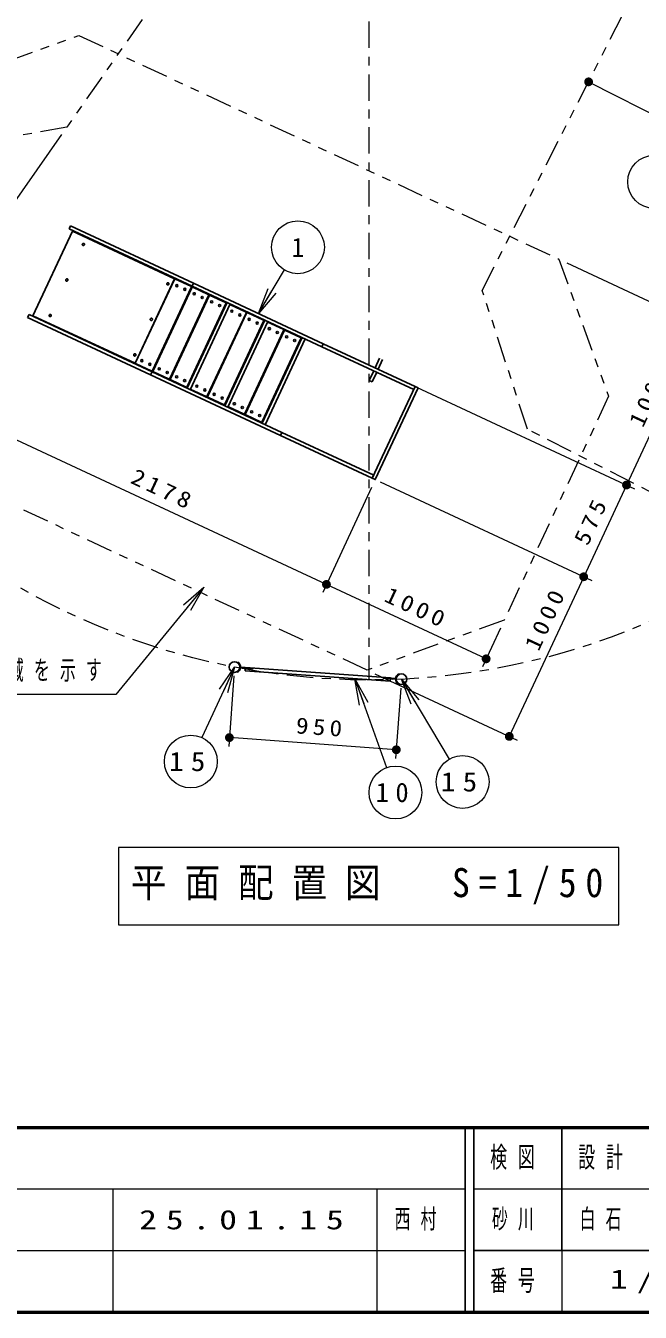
# Model space of a CAD drawing. Units: millimetres on the paper, scale 1:50. Extents: x -805 to -334, y -297 to 267.
# Drawn here: x -713.4 to -643.6, y 0 to 146.1 of the extents above; entities that cross this region are included whole.
import ezdxf
from ezdxf.enums import TextEntityAlignment as Align

# ---------------------------------------------------------------- set-up
doc = ezdxf.new("R2010")
doc.units = ezdxf.units.MM
doc.linetypes.add('USER2', pattern=[6, 3, -1, 1, -1])
doc.linetypes.add('USER3', pattern=[8, 3, -1, 1, -1, 1, -1])
doc.layers.add('1_50', color=7, linetype='Continuous', lineweight=25)
doc.layers.add('LY_3', color=7, linetype='Continuous', lineweight=13)
doc.layers.add('LY_4', color=7, linetype='Continuous')
doc.styles.add('ＭＳ ゴシック', font='')
doc.styles.get('ＭＳ ゴシック').set_extended_font_data('MS Gothic')

# ---------------------------------------------------------------- blocks, each defined once
blk = doc.blocks.new('filled_dot')
at = {"color": 0, "linetype": 'Continuous', "lineweight": -2, "const_width": 1.25}
blk.add_lwpolyline([(-0.625, 0, 1), (0.625, 0, 1)], format="xyb", close=True, dxfattribs=at)

msp = doc.modelspace()

# ---------------------------------------------------------------- linework, layer by layer
at = {"layer": '1_50', "linetype": 'USER2', "lineweight": 13}
msp.add_line((-674.432, 164.586), (-674.432, 71.811), dxfattribs=at)
at = {"layer": '1_50', "lineweight": 13}
for p, q in [((-649.474, 139.739), (-631.653, 130.66)), ((-709.303, 133.757), (-722.782, 114.507)), ((-686.965, 113.439), (-684.016, 118.372)), ((-651.962, 119.184), (-635.813, 111.654)), ((-686.965, 113.439), (-685.855, 116.27)), ((-686.965, 113.439), (-685.426, 116.014)), ((-684.997, 115.757), (-686.965, 113.439)), ((-636.719, 112.076), (-645.172, 93.95)), ((-669.563, 105.324), (-644.266, 93.528)), ((-669.563, 105.324), (-644.266, 93.528)), ((-679.237, 82.661), (-718.714, 101.07)), ((-674.111, 93.653), (-679.659, 81.755)), ((-674.111, 93.653), (-679.659, 81.755)), ((-673.127, 94.297), (-649.126, 83.105)), ((-673.127, 94.297), (-649.126, 83.105)), ((-645.172, 93.95), (-650.032, 83.528)), ((-650.032, 83.528), (-658.484, 65.401)), ((-695.457, 80.336), (-693.171, 82.342)), ((-693.171, 82.342), (-695.07, 80.02)), ((-693.171, 82.342), (-694.683, 79.703)), ((-661.11, 74.209), (-679.237, 82.661)), ((-659.486, 77.692), (-661.533, 73.303)), ((-689.671, 73.276), (-693.377, 65.267)), ((-691.385, 70.763), (-689.671, 73.276)), ((-689.671, 73.276), (-690.931, 70.553)), ((-689.671, 73.276), (-690.477, 70.343)), ((-689.744, 72.279), (-690.328, 64.269)), ((-675.479, 68.956), (-676.017, 71.95)), ((-676.017, 71.95), (-674.538, 69.292)), ((-676.017, 71.95), (-675.008, 69.124)), ((-676.017, 71.95), (-672.413, 61.854)), ((-673.727, 72.509), (-657.578, 64.979)), ((-669.616, 69.06), (-670.722, 71.893)), ((-670.722, 71.893), (-668.757, 69.572)), ((-670.722, 71.893), (-669.187, 69.316)), ((-670.722, 71.893), (-665.31, 62.807)), ((-670.794, 70.896), (-671.379, 62.887)), ((-671.306, 63.884), (-690.256, 65.267)), ((-702.832, 52.796), (-702.832, 43.996)), ((-646.032, 52.796), (-702.832, 52.796)), ((-646.032, 43.996), (-646.032, 52.796)), ((-702.832, 43.996), (-646.032, 43.996))]:
    msp.add_line(p, q, dxfattribs=at)
at = {"layer": '1_50', "color": 2}
for p, q in [((-712.566, 113.184), (-708.086, 122.791)), ((-696.483, 117.38), (-700.962, 107.773)), ((-695.047, 104.938), (-690.508, 114.671)), ((-694.703, 104.777), (-690.164, 114.511)), ((-690.787, 102.951), (-686.248, 112.685)), ((-690.443, 102.791), (-685.904, 112.525)), ((-686.528, 100.965), (-681.989, 110.699)), ((-686.183, 100.805), (-681.644, 110.538))]:
    msp.add_line(p, q, dxfattribs=at)
at = {"layer": '1_50', "color": 4}
for p, q in [((-708.466, 123.046), (-708.306, 123.39)), ((-694.496, 116.531), (-708.466, 123.046)), ((-694.335, 116.875), (-708.306, 123.39)), ((-694.496, 116.531), (-694.335, 116.875)), ((-694.496, 116.531), (-694.335, 116.875)), ((-713.166, 112.967), (-713.005, 113.312)), ((-699.195, 106.453), (-713.166, 112.967)), ((-699.035, 106.797), (-713.005, 113.312)), ((-679.756, 109.658), (-679.595, 110.002)), ((-679.756, 109.658), (-669.333, 104.798)), ((-679.595, 110.002), (-669.173, 105.142)), ((-699.195, 106.453), (-699.035, 106.797)), ((-699.195, 106.453), (-699.035, 106.797)), ((-669.333, 104.798), (-669.173, 105.142)), ((-688.449, 72.854), (-688.421, 73.233)), ((-688.421, 73.233), (-671.965, 72.036)), ((-688.449, 72.854), (-671.992, 71.657)), ((-671.992, 71.657), (-671.965, 72.036))]:
    msp.add_line(p, q, dxfattribs=at)
at = {"layer": '1_50'}
for p, q in [((-708.086, 122.791), (-696.483, 117.38)), ((-712.566, 113.184), (-700.962, 107.773))]:
    msp.add_line(p, q, dxfattribs=at)
at = {"layer": '1_50', "color": 40}
for p, q in [((-700.902, 107.856), (-696.507, 117.281)), ((-696.374, 117.33), (-694.652, 116.527)), ((-694.604, 116.394), (-698.999, 106.968)), ((-698.927, 106.934), (-694.531, 116.36)), ((-692.628, 115.473), (-697.023, 106.047)), ((-696.951, 106.013), (-692.556, 115.439)), ((-694.398, 116.408), (-692.676, 115.605)), ((-692.423, 115.487), (-690.701, 114.684)), ((-690.652, 114.551), (-695.048, 105.126)), ((-690.139, 114.422), (-688.417, 113.619)), ((-688.368, 113.486), (-692.764, 104.061)), ((-692.691, 104.027), (-688.296, 113.452)), ((-686.393, 112.565), (-690.788, 103.139)), ((-688.163, 113.501), (-686.441, 112.698)), ((-684.109, 111.5), (-688.504, 102.074)), ((-688.432, 102.041), (-684.036, 111.466)), ((-685.879, 112.436), (-684.157, 111.633)), ((-683.903, 111.514), (-682.181, 110.712)), ((-682.133, 110.579), (-686.528, 101.153)), ((-699.132, 106.92), (-700.854, 107.723)), ((-697.156, 105.999), (-698.878, 106.802)), ((-695.18, 105.077), (-696.902, 105.88)), ((-692.897, 104.012), (-694.619, 104.815)), ((-690.921, 103.091), (-692.643, 103.894)), ((-688.637, 102.026), (-690.359, 102.829)), ((-686.661, 101.105), (-688.383, 101.908))]:
    msp.add_line(p, q, dxfattribs=at)
at = {"layer": '1_50', "color": 1}
for p, q in [((-694.496, 116.531), (-694.335, 116.875)), ((-694.496, 116.531), (-679.756, 109.658)), ((-694.335, 116.875), (-679.595, 110.002)), ((-673.2, 108.355), (-673.712, 107.259)), ((-672.856, 108.195), (-673.367, 107.098)), ((-699.195, 106.453), (-699.035, 106.797)), ((-699.035, 106.797), (-684.295, 99.924)), ((-673.872, 106.914), (-674.384, 105.818)), ((-673.528, 106.754), (-674.039, 105.657)), ((-699.195, 106.453), (-684.456, 99.58)), ((-674.384, 105.818), (-674.039, 105.657)), ((-684.456, 99.58), (-684.295, 99.924))]:
    msp.add_line(p, q, dxfattribs=at)
at = {"layer": '1_50', "color": 253}
for p, q in [((-689.323, 73.771), (-689.287, 73.824)), ((-689.009, 73.196), (-687.579, 73.092)), ((-689.002, 73.259), (-687.575, 73.155)), ((-687.575, 73.155), (-687.579, 73.092)), ((-689.399, 72.736), (-689.371, 72.678)), ((-672.814, 72.081), (-672.818, 72.018)), ((-671.388, 71.914), (-672.818, 72.018)), ((-671.386, 71.978), (-672.814, 72.081)), ((-670.994, 72.437), (-671.022, 72.495)), ((-671.069, 71.402), (-671.105, 71.349))]:
    msp.add_line(p, q, dxfattribs=at)
at = {"layer": '1_50', "linetype": 'USER3', "lineweight": 13}
for points in [[(-714.81, 215.679), (-698.493, 218.556), (-675.501, 202.457), (-672.624, 186.14), (-708.73, 134.576), (-725.046, 131.699), (-748.039, 147.798), (-750.916, 164.115)], [(-652.868, 119.607), (-647.201, 104.037), (-659.064, 78.598), (-674.633, 72.932), (-729.126, 98.342), (-734.793, 113.912), (-722.931, 139.35), (-707.362, 145.017)]]:
    msp.add_lwpolyline(points, close=True, dxfattribs=at)
at = {"layer": '1_50', "color": 94, "linetype": 'USER3', "lineweight": 13}
msp.add_lwpolyline([(-638.129, 162.004), (-621.565, 167.386), (-603.416, 158.139), (-598.034, 141.574), (-621.446, 95.626), (-637.203, 90.506), (-656.421, 100.298), (-661.541, 116.056)], close=True, dxfattribs=at)
at = {"layer": '1_50'}
for points in [[(-706.888, 121.151), (-706.879, 121.147), (-706.869, 121.144), (-706.858, 121.142), (-706.848, 121.141), (-706.837, 121.141), (-706.827, 121.142), (-706.816, 121.143), (-706.806, 121.146), (-706.795, 121.15), (-706.785, 121.155), (-706.776, 121.16), (-706.767, 121.166), (-706.758, 121.173), (-706.75, 121.181), (-706.743, 121.19), (-706.736, 121.199), (-706.73, 121.208), (-706.725, 121.218), (-706.72, 121.229), (-706.717, 121.24), (-706.714, 121.251), (-706.713, 121.262), (-706.712, 121.273), (-706.712, 121.284), (-706.713, 121.295), (-706.715, 121.306), (-706.718, 121.317), (-706.721, 121.327), (-706.726, 121.336), (-706.731, 121.346), (-706.738, 121.354), (-706.745, 121.362), (-706.752, 121.37), (-706.76, 121.376), (-706.769, 121.382), (-706.778, 121.387), (-706.788, 121.391), (-706.798, 121.394), (-706.808, 121.396), (-706.819, 121.397), (-706.829, 121.397), (-706.84, 121.396), (-706.85, 121.395), (-706.861, 121.392), (-706.871, 121.388), (-706.881, 121.383), (-706.891, 121.378), (-706.9, 121.372), (-706.908, 121.365), (-706.916, 121.357), (-706.924, 121.348), (-706.931, 121.339), (-706.937, 121.33), (-706.942, 121.32), (-706.946, 121.309), (-706.95, 121.298), (-706.952, 121.287), (-706.954, 121.276), (-706.955, 121.265), (-706.955, 121.254), (-706.954, 121.243), (-706.952, 121.232), (-706.949, 121.221), (-706.945, 121.211), (-706.94, 121.201), (-706.935, 121.192), (-706.929, 121.184), (-706.922, 121.176), (-706.914, 121.168), (-706.906, 121.162), (-706.897, 121.156)], [(-708.769, 117.118), (-708.759, 117.114), (-708.749, 117.111), (-708.739, 117.109), (-708.728, 117.108), (-708.718, 117.108), (-708.707, 117.109), (-708.697, 117.11), (-708.686, 117.113), (-708.676, 117.117), (-708.666, 117.121), (-708.657, 117.127), (-708.647, 117.133), (-708.639, 117.14), (-708.631, 117.148), (-708.623, 117.157), (-708.617, 117.166), (-708.611, 117.175), (-708.605, 117.185), (-708.601, 117.196), (-708.598, 117.207), (-708.595, 117.218), (-708.593, 117.229), (-708.592, 117.24), (-708.593, 117.251), (-708.594, 117.262), (-708.596, 117.273), (-708.598, 117.283), (-708.602, 117.294), (-708.607, 117.303), (-708.612, 117.313), (-708.618, 117.321), (-708.625, 117.329), (-708.633, 117.337), (-708.641, 117.343), (-708.65, 117.349), (-708.659, 117.354), (-708.669, 117.358), (-708.679, 117.361), (-708.689, 117.363), (-708.699, 117.364), (-708.71, 117.364), (-708.721, 117.363), (-708.731, 117.361), (-708.742, 117.359), (-708.752, 117.355), (-708.762, 117.35), (-708.771, 117.345), (-708.78, 117.339), (-708.789, 117.332), (-708.797, 117.324), (-708.804, 117.315), (-708.811, 117.306), (-708.817, 117.297), (-708.822, 117.286), (-708.827, 117.276), (-708.83, 117.265), (-708.833, 117.254), (-708.835, 117.243), (-708.835, 117.232), (-708.835, 117.221), (-708.834, 117.21), (-708.832, 117.199), (-708.829, 117.188), (-708.826, 117.178), (-708.821, 117.168), (-708.816, 117.159), (-708.81, 117.151), (-708.803, 117.142), (-708.795, 117.135), (-708.787, 117.129), (-708.778, 117.123)], [(-697.294, 116.677), (-697.285, 116.673), (-697.275, 116.67), (-697.264, 116.668), (-697.254, 116.667), (-697.243, 116.667), (-697.233, 116.668), (-697.222, 116.67), (-697.212, 116.672), (-697.201, 116.676), (-697.192, 116.681), (-697.182, 116.686), (-697.173, 116.693), (-697.164, 116.7), (-697.156, 116.707), (-697.149, 116.716), (-697.142, 116.725), (-697.136, 116.735), (-697.131, 116.745), (-697.126, 116.755), (-697.123, 116.766), (-697.12, 116.777), (-697.119, 116.788), (-697.118, 116.799), (-697.118, 116.81), (-697.119, 116.821), (-697.121, 116.832), (-697.124, 116.843), (-697.127, 116.853), (-697.132, 116.863), (-697.137, 116.872), (-697.144, 116.881), (-697.151, 116.889), (-697.158, 116.896), (-697.166, 116.902), (-697.175, 116.908), (-697.184, 116.913), (-697.194, 116.917), (-697.204, 116.92), (-697.214, 116.922), (-697.225, 116.923), (-697.235, 116.923), (-697.246, 116.923), (-697.256, 116.921), (-697.267, 116.918), (-697.277, 116.914), (-697.287, 116.91), (-697.297, 116.904), (-697.306, 116.898), (-697.314, 116.891), (-697.322, 116.883), (-697.33, 116.875), (-697.337, 116.866), (-697.343, 116.856), (-697.348, 116.846), (-697.352, 116.835), (-697.356, 116.825), (-697.358, 116.814), (-697.36, 116.802), (-697.361, 116.791), (-697.361, 116.78), (-697.36, 116.769), (-697.358, 116.758), (-697.355, 116.748), (-697.351, 116.737), (-697.346, 116.728), (-697.341, 116.718), (-697.335, 116.71), (-697.328, 116.702), (-697.32, 116.695), (-697.312, 116.688), (-697.303, 116.682)], [(-710.65, 113.085), (-710.64, 113.081), (-710.63, 113.078), (-710.62, 113.076), (-710.609, 113.075), (-710.599, 113.075), (-710.588, 113.076), (-710.577, 113.077), (-710.567, 113.08), (-710.557, 113.084), (-710.547, 113.088), (-710.537, 113.094), (-710.528, 113.1), (-710.519, 113.107), (-710.511, 113.115), (-710.504, 113.123), (-710.497, 113.133), (-710.491, 113.142), (-710.486, 113.152), (-710.482, 113.163), (-710.478, 113.173), (-710.476, 113.184), (-710.474, 113.196), (-710.473, 113.207), (-710.473, 113.218), (-710.474, 113.229), (-710.476, 113.24), (-710.479, 113.25), (-710.483, 113.261), (-710.487, 113.27), (-710.493, 113.28), (-710.499, 113.288), (-710.506, 113.296), (-710.513, 113.304), (-710.522, 113.31), (-710.53, 113.316), (-710.54, 113.321), (-710.549, 113.325), (-710.559, 113.328), (-710.57, 113.33), (-710.58, 113.331), (-710.591, 113.331), (-710.601, 113.33), (-710.612, 113.328), (-710.622, 113.326), (-710.632, 113.322), (-710.642, 113.317), (-710.652, 113.312), (-710.661, 113.306), (-710.67, 113.298), (-710.678, 113.291), (-710.685, 113.282), (-710.692, 113.273), (-710.698, 113.263), (-710.703, 113.253), (-710.707, 113.243), (-710.711, 113.232), (-710.714, 113.221), (-710.715, 113.21), (-710.716, 113.199), (-710.716, 113.188), (-710.715, 113.177), (-710.713, 113.166), (-710.71, 113.155), (-710.706, 113.145), (-710.702, 113.135), (-710.696, 113.126), (-710.69, 113.117), (-710.683, 113.109), (-710.676, 113.102), (-710.668, 113.096), (-710.659, 113.09)], [(-699.175, 112.644), (-699.165, 112.64), (-699.155, 112.637), (-699.145, 112.635), (-699.134, 112.634), (-699.124, 112.634), (-699.113, 112.635), (-699.103, 112.637), (-699.092, 112.639), (-699.082, 112.643), (-699.072, 112.648), (-699.063, 112.653), (-699.053, 112.659), (-699.045, 112.667), (-699.037, 112.674), (-699.029, 112.683), (-699.023, 112.692), (-699.017, 112.702), (-699.011, 112.712), (-699.007, 112.722), (-699.004, 112.733), (-699.001, 112.744), (-698.999, 112.755), (-698.998, 112.766), (-698.999, 112.777), (-699, 112.788), (-699.002, 112.799), (-699.004, 112.81), (-699.008, 112.82), (-699.013, 112.83), (-699.018, 112.839), (-699.024, 112.848), (-699.031, 112.856), (-699.039, 112.863), (-699.047, 112.869), (-699.056, 112.875), (-699.065, 112.88), (-699.075, 112.884), (-699.085, 112.887), (-699.095, 112.889), (-699.105, 112.89), (-699.116, 112.89), (-699.127, 112.889), (-699.137, 112.888), (-699.148, 112.885), (-699.158, 112.881), (-699.168, 112.877), (-699.177, 112.871), (-699.186, 112.865), (-699.195, 112.858), (-699.203, 112.85), (-699.21, 112.842), (-699.217, 112.832), (-699.223, 112.823), (-699.228, 112.813), (-699.233, 112.802), (-699.236, 112.792), (-699.239, 112.781), (-699.241, 112.769), (-699.241, 112.758), (-699.241, 112.747), (-699.24, 112.736), (-699.238, 112.725), (-699.235, 112.715), (-699.232, 112.704), (-699.227, 112.695), (-699.222, 112.685), (-699.216, 112.677), (-699.209, 112.669), (-699.201, 112.661), (-699.193, 112.655), (-699.184, 112.649)], [(-701.056, 108.611), (-701.046, 108.607), (-701.036, 108.604), (-701.026, 108.602), (-701.015, 108.601), (-701.005, 108.601), (-700.994, 108.602), (-700.983, 108.604), (-700.973, 108.606), (-700.963, 108.61), (-700.953, 108.615), (-700.943, 108.62), (-700.934, 108.626), (-700.926, 108.633), (-700.917, 108.641), (-700.91, 108.65), (-700.903, 108.659), (-700.897, 108.668), (-700.892, 108.679), (-700.888, 108.689), (-700.884, 108.7), (-700.882, 108.711), (-700.88, 108.722), (-700.879, 108.733), (-700.879, 108.744), (-700.88, 108.755), (-700.882, 108.766), (-700.885, 108.777), (-700.889, 108.787), (-700.893, 108.797), (-700.899, 108.806), (-700.905, 108.815), (-700.912, 108.823), (-700.919, 108.83), (-700.928, 108.836), (-700.936, 108.842), (-700.946, 108.847), (-700.955, 108.851), (-700.965, 108.854), (-700.976, 108.856), (-700.986, 108.857), (-700.997, 108.857), (-701.007, 108.856), (-701.018, 108.855), (-701.028, 108.852), (-701.038, 108.848), (-701.048, 108.844), (-701.058, 108.838), (-701.067, 108.832), (-701.076, 108.825), (-701.084, 108.817), (-701.091, 108.808), (-701.098, 108.799), (-701.104, 108.79), (-701.109, 108.78), (-701.113, 108.769), (-701.117, 108.758), (-701.12, 108.747), (-701.121, 108.736), (-701.122, 108.725), (-701.122, 108.714), (-701.121, 108.703), (-701.119, 108.692), (-701.116, 108.682), (-701.112, 108.671), (-701.108, 108.662), (-701.102, 108.652), (-701.096, 108.644), (-701.089, 108.636), (-701.082, 108.628), (-701.074, 108.622), (-701.065, 108.616)]]:
    msp.add_lwpolyline(points, close=True, dxfattribs=at)
at = {"layer": '1_50', "color": 1}
msp.add_lwpolyline([(-668.829, 104.981), (-669.173, 105.142), (-674.033, 94.72), (-673.689, 94.559)], close=True, dxfattribs=at)
at = {"layer": '1_50', "color": 4}
msp.add_lwpolyline([(-674.033, 94.72), (-673.872, 95.064), (-684.295, 99.924), (-684.456, 99.58)], close=True, dxfattribs=at)
at = {"layer": '1_50', "lineweight": 13}
msp.add_lwpolyline([(-693.171, 82.342), (-703.131, 70.165), (-724.252, 70.165)], dxfattribs=at)
at = {"layer": '1_50', "linetype": 'USER2', "lineweight": 13}
msp.add_circle((-674.432, 151.811), 80, dxfattribs=at)
at = {"layer": '1_50', "lineweight": 13}
for centre in [(-642.039, 128.38), (-682.477, 120.947), (-694.637, 62.544), (-663.774, 60.229), (-671.404, 59.029)]:
    msp.add_circle(centre, 3, dxfattribs=at)
at = {"layer": '1_50'}
for centre, radius in [((-696.22, 116.596), 0.12), ((-695.314, 116.173), 0.12), ((-694.244, 115.674), 0.12), ((-693.338, 115.252), 0.12), ((-692.268, 114.753), 0.12), ((-691.362, 114.331), 0.12), ((-689.985, 113.688), 0.12), ((-689.078, 113.266), 0.12), ((-688.009, 112.767), 0.12), ((-687.102, 112.344), 0.12), ((-685.725, 111.702), 0.12), ((-684.819, 111.279), 0.12), ((-683.749, 110.781), 0.12), ((-682.843, 110.358), 0.12), ((-700.193, 108.076), 0.12), ((-699.286, 107.654), 0.12), ((-698.217, 107.155), 0.12), ((-697.31, 106.733), 0.12), ((-696.241, 106.234), 0.12), ((-695.335, 105.811), 0.12), ((-693.957, 105.169), 0.12), ((-693.051, 104.746), 0.12), ((-691.981, 104.248), 0.12), ((-691.075, 103.825), 0.12), ((-689.697, 103.183), 0.12), ((-688.791, 102.76), 0.12), ((-687.722, 102.261), 0.12), ((-686.815, 101.839), 0.12), ((-689.671, 73.276), 0.605), ((-670.721, 71.897), 0.605)]:
    msp.add_circle(centre, radius, dxfattribs=at)
at = {"layer": '1_50', "color": 40}
for centre, start, end in [((-696.416, 117.239), 65, 155), ((-694.694, 116.436), 335, 65), ((-694.441, 116.318), 65, 155), ((-692.719, 115.515), 335, 65), ((-692.465, 115.396), 65, 155), ((-690.743, 114.593), 335, 65), ((-690.181, 114.331), 65, 101.8699), ((-688.459, 113.528), 335, 65), ((-688.205, 113.41), 65, 155), ((-686.483, 112.607), 335, 65), ((-685.921, 112.345), 65, 101.8699), ((-684.199, 111.542), 335, 65), ((-683.946, 111.424), 65, 155), ((-682.224, 110.621), 335, 65), ((-700.812, 107.813), 155, 245), ((-699.09, 107.01), 245, 335), ((-698.836, 106.892), 155, 245), ((-697.114, 106.089), 245, 335), ((-696.86, 105.971), 155, 245), ((-695.138, 105.168), 245, 335), ((-694.576, 104.906), 208.1301, 245), ((-692.854, 104.103), 245, 335), ((-692.601, 103.985), 155, 245), ((-690.879, 103.182), 245, 335), ((-690.317, 102.92), 208.1301, 245), ((-688.595, 102.117), 245, 335), ((-688.341, 101.998), 155, 245), ((-686.619, 101.195), 245, 335)]:
    msp.add_arc(centre, 0.1, start, end, dxfattribs=at)
at = {"layer": '1_50', "color": 253}
for centre, radius, start, end in [((-689.671, 73.276), 0.605, 296.69499, 54.98205), ((-689.671, 73.276), 0.669, 296.69499, 54.98205), ((-670.721, 71.897), 0.669, 116.69499, 234.98205), ((-670.721, 71.897), 0.605, 116.69499, 234.98205)]:
    msp.add_arc(centre, radius, start, end, dxfattribs=at)
at = {"layer": 'LY_3', "lineweight": 50}
for p, q in [((-805, 21), (-420, 21)), ((-805, 0), (-420, 0))]:
    msp.add_line(p, q, dxfattribs=at)
at = {"layer": 'LY_3', "color": 211, "lineweight": 25}
for p, q in [((-663.5, 21), (-663.5, 0)), ((-662.5, 21), (-662.5, 0)), ((-652.5, 21), (-652.5, 7)), ((-662.5, 7), (-420, 7))]:
    msp.add_line(p, q, dxfattribs=at)
at = {"layer": 'LY_3'}
for p, q in [((-805, 14), (-663.5, 14)), ((-703.5, 14), (-703.5, 0)), ((-673.5, 14), (-673.5, 0)), ((-662.5, 14), (-607.5, 14)), ((-805, 7), (-663.5, 7)), ((-652.5, 7), (-652.5, 0))]:
    msp.add_line(p, q, dxfattribs=at)

# ---------------------------------------------------------------- block references
at = {"layer": '1_50', "lineweight": 13, "xscale": 0.4, "yscale": 0.4}
for p, rotation in [((-649.474, 139.739), 333), ((-645.172, 93.95), 245), ((-645.172, 93.95), 65), ((-679.237, 82.661), 155), ((-679.237, 82.661), 335), ((-650.032, 83.528), 65), ((-650.032, 83.528), 245), ((-661.11, 74.209), 155), ((-690.256, 65.267), 355.8), ((-658.484, 65.401), 65), ((-671.306, 63.884), 175.8)]:
    msp.add_blockref('filled_dot', p, dxfattribs=dict(at, rotation=rotation))

# ---------------------------------------------------------------- texts
at = {"layer": '1_50', "style": 'ＭＳ ゴシック', "width": 0.95}
msp.add_text('1', height=2.199, dxfattribs=at).set_placement((-682.477, 120.947), align=Align.MIDDLE_CENTER)
at = {"layer": '1_50', "char_height": 1.833, "attachment_point": 8, "style": 'ＭＳ ゴシック'}
for s, insert, rotation in [('\\T1.33;\\W1.15;1000', (-641.674, 103.817), 65), ('\\T1.33;\\W1.15;2178', (-698.165, 92.591), 335), ('\\T1.33;\\W1.15;575', (-648.332, 89.539), 65), ('\\T1.33;\\W1.15;1000', (-669.369, 79.163), 335), ('\\T1.33;\\W1.15;1000', (-653.517, 78.421), 65), ('\\T1.33;\\W1.15;950', (-679.903, 65.514), 355.827)]:
    msp.add_mtext(s, dxfattribs=dict(at, insert=insert, rotation=rotation))
at = {"layer": '1_50', "style": 'ＭＳ ゴシック'}
for s, insert, char_height, attachment_point in [('\\T1.64;\\W0.6;安全領域を示す', (-724.252, 72.815), 2.199, 4), ('\\T1.5;\\W1.1;15', (-694.637, 62.544), 2.199, 5), ('\\T1.5;10', (-671.404, 59.029), 2.199, 5), ('\\T1.5;\\W1.1;15', (-663.774, 60.229), 2.199, 5), ('\\T1.5;\\W0.9;平面配置図\u3000S=1/50', (-701.432, 48.396), 3.299, 4)]:
    msp.add_mtext(s, dxfattribs=dict(at, insert=insert, char_height=char_height, attachment_point=attachment_point))
at = {"layer": 'LY_3', "color": 4, "char_height": 2.346, "attachment_point": 5, "style": 'ＭＳ ゴシック'}
for s, insert in [('\\T1.64;\\W0.6;検図', (-657.5, 17.5)), ('\\T1.64;\\W0.6;設計', (-647.5, 17.5)), ('\\T1.64;\\W0.6;番号', (-657.5, 3.5))]:
    msp.add_mtext(s, dxfattribs=dict(at, insert=insert))
at = {"layer": 'LY_4', "char_height": 2.199, "style": 'ＭＳ ゴシック'}
for s, insert, attachment_point in [('\\T1.64;\\W0.6;西村', (-671.5, 10.5), 4), ('\\T1.64;\\W0.6;砂川', (-657.5, 10.5), 5), ('\\T1.64;\\W0.6;白石', (-650.5, 10.5), 4), ('\\T1.5;\\W1.35;25.01.15', (-700.5, 10.5), 4), ('\\T1.5;\\W1.35;1/2', (-642.5, 3.5), 5)]:
    msp.add_mtext(s, dxfattribs=dict(at, insert=insert, attachment_point=attachment_point))

doc.saveas('drawing.dxf')
